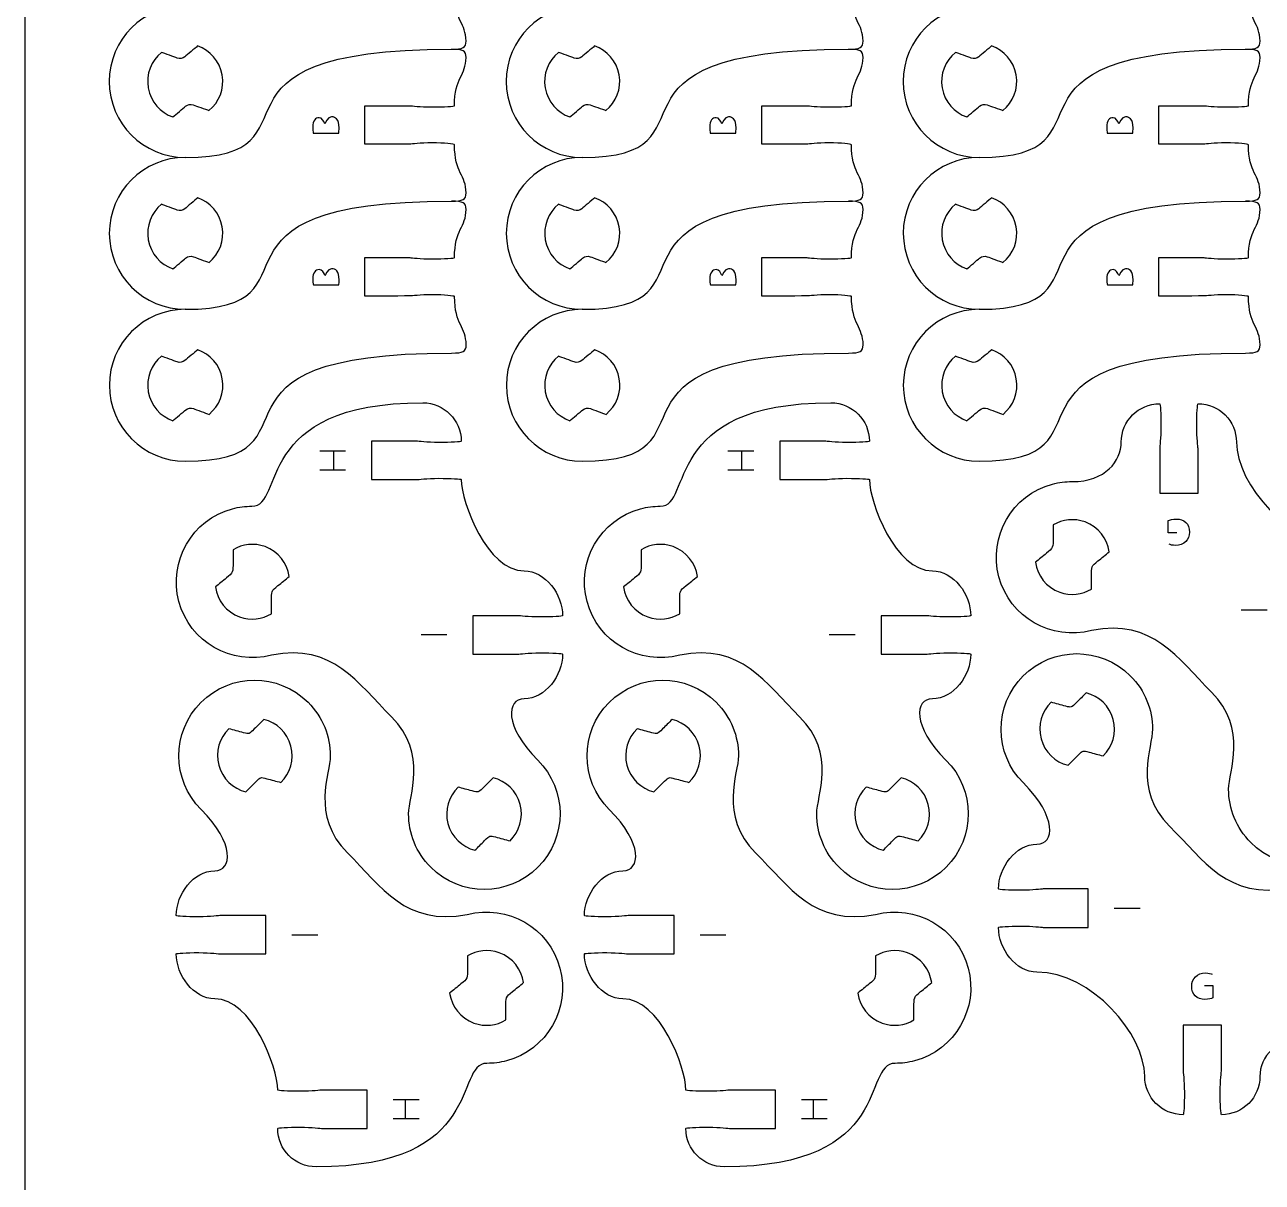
# Model space of a CAD drawing. Extents: x 0 to 300, y 0 to 300.
# Drawn here: x 0 to 96.7, y 131.7 to 222.2 of the extents above; entities that cross this region are included whole.
import ezdxf

# ---------------------------------------------------------------- set-up
doc = ezdxf.new("R2010")
doc.units = 0
doc.header["$MEASUREMENT"] = 0
doc.layers.add('DEFAULT', color=7, linetype='CONTINUOUS')

msp = doc.modelspace()

# ---------------------------------------------------------------- linework, layer by layer
at = {"layer": 'DEFAULT', "color": 250}
for points in [[(23.048, 188.893), (25.07, 188.893)], [(24.122, 188.893), (24.122, 187.391)], [(54.939, 188.893), (56.96, 188.893)], [(56.013, 188.893), (56.013, 187.391)], [(25.069, 187.391), (23.048, 187.391)], [(56.96, 187.391), (54.939, 187.391)], [(97.059, 176.434), (95.038, 176.434)], [(32.989, 174.506), (30.968, 174.506)], [(64.88, 174.506), (62.859, 174.506)], [(85.116, 153.157), (87.137, 153.157)], [(20.874, 151.085), (22.895, 151.085)], [(52.765, 151.085), (54.786, 151.085)], [(28.794, 138.2), (30.815, 138.2)], [(29.741, 136.698), (29.741, 138.2)], [(60.685, 138.2), (62.706, 138.2)], [(61.632, 136.698), (61.632, 138.2)], [(30.815, 136.698), (28.794, 136.698)], [(62.705, 136.698), (60.684, 136.698)]]:
    msp.add_lwpolyline(points, dxfattribs=at)
at = {"layer": 'DEFAULT', "color": 1}
for points, knots in [([(295, 0.1), (198.333, 0.1), (101.667, 0.1), (5, 0.1), (2.25, 0.1), (0, 2.35), (0, 5.1), (0, 101.767), (0, 198.433), (0, 295.1), (0, 297.85), (2.25, 300.1), (5, 300.1), (101.667, 300.1), (198.333, 300.1), (295, 300.1), (297.75, 300.1), (300, 297.85), (300, 295.1), (300, 198.433), (300, 101.767), (300, 5.1), (300, 2.35), (297.75, 0.1), (295, 0.1)], [0, 0, 0, 0, 822.047, 822.047, 822.047, 823.047, 823.047, 823.047, 1645.094, 1645.094, 1645.094, 1646.094, 1646.094, 1646.094, 2468.141, 2468.141, 2468.141, 2469.141, 2469.141, 2469.141, 3291.188, 3291.188, 3291.188, 3292.188, 3292.188, 3292.188, 3292.188]), ([(12.537, 223.681), (9.267, 223.681), (6.6, 221.017), (6.603, 217.747), (6.603, 214.473), (9.267, 211.81), (12.54, 211.813), (23.963, 211.817), (12.061, 220.262), (33.333, 220.262), (34.254, 220.262), (34.48, 220.386), (34.48, 220.908), (34.48, 222.302), (33.573, 222.464), (33.573, 224.672), (33.562, 224.732), (32.783, 224.82), (31.823, 224.824), (30.857, 224.82), (30.246, 224.722), (30.07, 224.722), (29.195, 224.722), (26.57, 224.718), (26.57, 224.718), (26.57, 225.719), (26.57, 226.719), (26.57, 227.72), (27.737, 227.72), (28.903, 227.72), (30.07, 227.72), (30.246, 227.72), (30.85, 227.621), (31.823, 227.621), (32.79, 227.621), (33.569, 227.667), (33.569, 227.72), (33.569, 229.932), (34.476, 230.094), (34.476, 231.488), (34.476, 232.006), (34.25, 232.13), (33.33, 232.13)], [0, 0, 0, 0, 1, 1, 1, 2, 2, 2, 3, 3, 3, 4, 4, 4, 5, 5, 5, 6, 6, 6, 7, 7, 7, 8, 8, 8, 16.51, 16.51, 16.51, 26.43, 26.43, 26.43, 27.43, 27.43, 27.43, 28.43, 28.43, 28.43, 29.43, 29.43, 29.43, 30.43, 30.43, 30.43, 30.43]), ([(43.554, 223.681), (40.283, 223.681), (37.616, 221.017), (37.62, 217.747), (37.62, 214.473), (40.283, 211.81), (43.557, 211.813), (54.98, 211.817), (43.077, 220.262), (64.35, 220.262), (65.271, 220.262), (65.497, 220.386), (65.497, 220.908), (65.497, 222.302), (64.59, 222.464), (64.59, 224.672), (64.579, 224.732), (63.8, 224.82), (62.84, 224.824), (61.873, 224.82), (61.263, 224.722), (61.087, 224.722), (60.212, 224.722), (57.587, 224.718), (57.587, 224.718), (57.587, 225.719), (57.587, 226.719), (57.587, 227.72), (58.754, 227.72), (59.92, 227.72), (61.087, 227.72), (61.263, 227.72), (61.866, 227.621), (62.84, 227.621), (63.807, 227.621), (64.586, 227.667), (64.586, 227.72), (64.586, 229.932), (65.493, 230.094), (65.493, 231.488), (65.493, 232.006), (65.267, 232.13), (64.346, 232.13)], [0, 0, 0, 0, 1, 1, 1, 2, 2, 2, 3, 3, 3, 4, 4, 4, 5, 5, 5, 6, 6, 6, 7, 7, 7, 8, 8, 8, 16.51, 16.51, 16.51, 26.431, 26.431, 26.431, 27.431, 27.431, 27.431, 28.431, 28.431, 28.431, 29.431, 29.431, 29.431, 30.431, 30.431, 30.431, 30.431]), ([(74.57, 223.681), (71.3, 223.681), (68.633, 221.017), (68.637, 217.747), (68.637, 214.473), (71.3, 211.81), (74.574, 211.813), (85.997, 211.817), (74.094, 220.262), (95.367, 220.262), (96.287, 220.262), (96.513, 220.386), (96.513, 220.908), (96.513, 222.302), (95.607, 222.464), (95.607, 224.672), (95.596, 224.732), (94.816, 224.82), (93.857, 224.824), (92.89, 224.82), (92.28, 224.722), (92.103, 224.722), (91.229, 224.722), (88.604, 224.718), (88.604, 224.718), (88.604, 225.719), (88.604, 226.719), (88.604, 227.72), (89.77, 227.72), (90.937, 227.72), (92.103, 227.72), (92.28, 227.72), (92.883, 227.621), (93.857, 227.621), (94.823, 227.621), (95.603, 227.667), (95.603, 227.72), (95.603, 229.932), (96.51, 230.094), (96.51, 231.488), (96.51, 232.006), (96.284, 232.13), (95.363, 232.13)], [0, 0, 0, 0, 1, 1, 1, 2, 2, 2, 3, 3, 3, 4, 4, 4, 5, 5, 5, 6, 6, 6, 7, 7, 7, 8, 8, 8, 16.51, 16.51, 16.51, 26.43, 26.43, 26.43, 27.43, 27.43, 27.43, 28.43, 28.43, 28.43, 29.43, 29.43, 29.43, 30.43, 30.43, 30.43, 30.43]), ([(14.392, 215.475), (14.114, 215.578), (13.408, 215.835), (13.168, 215.923), (12.964, 215.997), (12.734, 215.955), (12.569, 215.817), (12.375, 215.652), (11.792, 215.165), (11.57, 214.978), (10.6, 215.313), (9.838, 216.153), (9.648, 217.239), (9.457, 218.319), (9.884, 219.37), (10.674, 220.019), (10.946, 219.92), (11.665, 219.663), (11.905, 219.571), (12.11, 219.5), (12.339, 219.539), (12.505, 219.677), (12.699, 219.843), (13.281, 220.33), (13.507, 220.52), (14.477, 220.178), (15.236, 219.338), (15.426, 218.259), (15.62, 217.176), (15.19, 216.124), (14.392, 215.475)], [1, 1, 1, 1, 2, 2, 2, 3, 3, 3, 4, 4, 4, 5, 5, 5, 6, 6, 6, 7, 7, 7, 8, 8, 8, 9, 9, 9, 10, 10, 10, 11, 11, 11, 11]), ([(45.409, 215.475), (45.131, 215.578), (44.425, 215.835), (44.185, 215.923), (43.98, 215.997), (43.751, 215.955), (43.585, 215.817), (43.391, 215.652), (42.809, 215.165), (42.587, 214.978), (41.617, 215.313), (40.855, 216.153), (40.664, 217.239), (40.474, 218.319), (40.901, 219.37), (41.691, 220.019), (41.963, 219.92), (42.682, 219.663), (42.922, 219.571), (43.127, 219.5), (43.356, 219.539), (43.522, 219.677), (43.716, 219.843), (44.298, 220.33), (44.524, 220.52), (45.494, 220.178), (46.252, 219.338), (46.443, 218.259), (46.637, 217.176), (46.206, 216.124), (45.409, 215.475)], [1, 1, 1, 1, 2, 2, 2, 3, 3, 3, 4, 4, 4, 5, 5, 5, 6, 6, 6, 7, 7, 7, 8, 8, 8, 9, 9, 9, 10, 10, 10, 11, 11, 11, 11]), ([(76.426, 215.475), (76.147, 215.578), (75.442, 215.835), (75.202, 215.923), (74.997, 215.997), (74.768, 215.955), (74.602, 215.817), (74.408, 215.652), (73.826, 215.165), (73.604, 214.978), (72.634, 215.313), (71.872, 216.153), (71.681, 217.239), (71.491, 218.319), (71.917, 219.37), (72.708, 220.019), (72.979, 219.92), (73.699, 219.663), (73.939, 219.571), (74.144, 219.5), (74.373, 219.539), (74.539, 219.677), (74.733, 219.843), (75.315, 220.33), (75.541, 220.52), (76.511, 220.178), (77.269, 219.338), (77.46, 218.259), (77.654, 217.176), (77.223, 216.124), (76.426, 215.475)], [1, 1, 1, 1, 2, 2, 2, 3, 3, 3, 4, 4, 4, 5, 5, 5, 6, 6, 6, 7, 7, 7, 8, 8, 8, 9, 9, 9, 10, 10, 10, 11, 11, 11, 11]), ([(12.54, 211.813), (9.27, 211.813), (6.603, 209.15), (6.607, 205.88), (6.607, 202.606), (9.27, 199.942), (12.544, 199.946), (23.967, 199.95), (12.064, 208.395), (33.337, 208.395), (34.257, 208.395), (34.483, 208.519), (34.483, 209.041), (34.483, 210.434), (33.577, 210.596), (33.577, 212.805), (33.566, 212.865), (32.786, 212.953), (31.827, 212.956), (30.86, 212.953), (30.25, 212.854), (30.074, 212.854), (29.199, 212.854), (26.574, 212.851), (26.574, 212.851), (26.574, 213.851), (26.574, 214.852), (26.574, 215.853), (27.74, 215.853), (28.907, 215.853), (30.074, 215.853), (30.25, 215.853), (30.853, 215.754), (31.827, 215.754), (32.793, 215.754), (33.573, 215.8), (33.573, 215.853), (33.573, 218.065), (34.48, 218.227), (34.48, 219.62), (34.48, 220.139), (34.254, 220.262), (33.333, 220.262)], [0, 0, 0, 0, 1, 1, 1, 2, 2, 2, 3, 3, 3, 4, 4, 4, 5, 5, 5, 6, 6, 6, 7, 7, 7, 8, 8, 8, 16.51, 16.51, 16.51, 26.43, 26.43, 26.43, 27.43, 27.43, 27.43, 28.43, 28.43, 28.43, 29.43, 29.43, 29.43, 30.43, 30.43, 30.43, 30.43]), ([(43.557, 211.813), (40.287, 211.813), (37.62, 209.15), (37.624, 205.88), (37.624, 202.606), (40.287, 199.942), (43.561, 199.946), (54.984, 199.95), (43.081, 208.395), (64.354, 208.395), (65.274, 208.395), (65.5, 208.519), (65.5, 209.041), (65.5, 210.434), (64.593, 210.596), (64.593, 212.805), (64.583, 212.865), (63.803, 212.953), (62.844, 212.956), (61.877, 212.953), (61.267, 212.854), (61.09, 212.854), (60.215, 212.854), (57.591, 212.851), (57.591, 212.851), (57.591, 213.851), (57.591, 214.852), (57.591, 215.853), (58.757, 215.853), (59.924, 215.853), (61.09, 215.853), (61.267, 215.853), (61.87, 215.754), (62.844, 215.754), (63.81, 215.754), (64.59, 215.8), (64.59, 215.853), (64.59, 218.065), (65.497, 218.227), (65.497, 219.62), (65.497, 220.139), (65.271, 220.262), (64.35, 220.262)], [0, 0, 0, 0, 1, 1, 1, 2, 2, 2, 3, 3, 3, 4, 4, 4, 5, 5, 5, 6, 6, 6, 7, 7, 7, 8, 8, 8, 16.51, 16.51, 16.51, 26.43, 26.43, 26.43, 27.43, 27.43, 27.43, 28.43, 28.43, 28.43, 29.43, 29.43, 29.43, 30.43, 30.43, 30.43, 30.43]), ([(74.574, 211.813), (71.304, 211.813), (68.637, 209.15), (68.64, 205.88), (68.64, 202.606), (71.304, 199.942), (74.578, 199.946), (86, 199.95), (74.098, 208.395), (95.37, 208.395), (96.291, 208.395), (96.517, 208.519), (96.517, 209.041), (96.517, 210.434), (95.61, 210.596), (95.61, 212.805), (95.6, 212.865), (94.82, 212.953), (93.86, 212.956), (92.894, 212.953), (92.283, 212.854), (92.107, 212.854), (91.232, 212.854), (88.608, 212.851), (88.608, 212.851), (88.608, 213.851), (88.608, 214.852), (88.608, 215.853), (89.774, 215.853), (90.941, 215.853), (92.107, 215.853), (92.283, 215.853), (92.887, 215.754), (93.86, 215.754), (94.827, 215.754), (95.607, 215.8), (95.607, 215.853), (95.607, 218.065), (96.513, 218.227), (96.513, 219.62), (96.513, 220.139), (96.287, 220.262), (95.367, 220.262)], [0, 0, 0, 0, 1, 1, 1, 2, 2, 2, 3, 3, 3, 4, 4, 4, 5, 5, 5, 6, 6, 6, 7, 7, 7, 8, 8, 8, 16.51, 16.51, 16.51, 26.43, 26.43, 26.43, 27.43, 27.43, 27.43, 28.43, 28.43, 28.43, 29.43, 29.43, 29.43, 30.43, 30.43, 30.43, 30.43]), ([(12.544, 199.946), (9.274, 199.946), (6.607, 197.283), (6.61, 194.012), (6.61, 190.739), (9.274, 188.075), (12.548, 188.079), (23.971, 188.082), (12.068, 196.528), (33.34, 196.528), (34.261, 196.528), (34.487, 196.651), (34.487, 197.173), (34.487, 198.567), (33.58, 198.729), (33.58, 200.937), (33.57, 200.997), (32.79, 201.086), (31.83, 201.089), (30.864, 201.086), (30.254, 200.987), (30.077, 200.987), (29.202, 200.987), (26.578, 200.983), (26.578, 200.983), (26.578, 201.984), (26.578, 202.985), (26.578, 203.985), (27.744, 203.985), (28.911, 203.985), (30.077, 203.985), (30.254, 203.985), (30.857, 203.887), (31.83, 203.887), (32.797, 203.887), (33.577, 203.932), (33.577, 203.985), (33.577, 206.197), (34.483, 206.36), (34.483, 207.753), (34.483, 208.272), (34.258, 208.395), (33.337, 208.395)], [0, 0, 0, 0, 1, 1, 1, 2, 2, 2, 3, 3, 3, 4, 4, 4, 5, 5, 5, 6, 6, 6, 7, 7, 7, 8, 8, 8, 16.51, 16.51, 16.51, 26.43, 26.43, 26.43, 27.43, 27.43, 27.43, 28.43, 28.43, 28.43, 29.43, 29.43, 29.43, 30.43, 30.43, 30.43, 30.43]), ([(14.396, 203.608), (14.117, 203.71), (13.412, 203.968), (13.172, 204.056), (12.967, 204.13), (12.738, 204.088), (12.572, 203.95), (12.378, 203.784), (11.796, 203.297), (11.574, 203.11), (10.604, 203.446), (9.842, 204.285), (9.651, 205.372), (9.461, 206.451), (9.888, 207.503), (10.678, 208.152), (10.949, 208.053), (11.669, 207.795), (11.909, 207.704), (12.114, 207.633), (12.343, 207.672), (12.509, 207.809), (12.703, 207.975), (13.285, 208.462), (13.511, 208.653), (14.481, 208.31), (15.239, 207.471), (15.43, 206.391), (15.624, 205.308), (15.193, 204.257), (14.396, 203.608)], [1, 1, 1, 1, 2, 2, 2, 3, 3, 3, 4, 4, 4, 5, 5, 5, 6, 6, 6, 7, 7, 7, 8, 8, 8, 9, 9, 9, 10, 10, 10, 11, 11, 11, 11]), ([(43.561, 199.946), (40.291, 199.946), (37.624, 197.283), (37.627, 194.012), (37.627, 190.739), (40.291, 188.075), (43.564, 188.079), (54.987, 188.082), (43.085, 196.528), (64.357, 196.528), (65.278, 196.528), (65.504, 196.651), (65.504, 197.173), (65.504, 198.567), (64.597, 198.729), (64.597, 200.937), (64.586, 200.997), (63.807, 201.086), (62.847, 201.089), (61.881, 201.086), (61.27, 200.987), (61.094, 200.987), (60.219, 200.987), (57.594, 200.983), (57.594, 200.983), (57.594, 201.984), (57.594, 202.985), (57.594, 203.985), (58.761, 203.985), (59.927, 203.985), (61.094, 203.985), (61.27, 203.985), (61.874, 203.887), (62.847, 203.887), (63.814, 203.887), (64.594, 203.932), (64.594, 203.985), (64.594, 206.197), (65.5, 206.36), (65.5, 207.753), (65.5, 208.272), (65.274, 208.395), (64.354, 208.395)], [0, 0, 0, 0, 1, 1, 1, 2, 2, 2, 3, 3, 3, 4, 4, 4, 5, 5, 5, 6, 6, 6, 7, 7, 7, 8, 8, 8, 16.51, 16.51, 16.51, 26.43, 26.43, 26.43, 27.43, 27.43, 27.43, 28.43, 28.43, 28.43, 29.43, 29.43, 29.43, 30.43, 30.43, 30.43, 30.43]), ([(45.413, 203.608), (45.134, 203.71), (44.429, 203.968), (44.189, 204.056), (43.984, 204.13), (43.755, 204.088), (43.589, 203.95), (43.395, 203.784), (42.813, 203.297), (42.591, 203.11), (41.621, 203.446), (40.859, 204.285), (40.668, 205.372), (40.478, 206.451), (40.904, 207.503), (41.695, 208.152), (41.966, 208.053), (42.686, 207.795), (42.926, 207.704), (43.13, 207.633), (43.36, 207.672), (43.526, 207.809), (43.72, 207.975), (44.302, 208.462), (44.527, 208.653), (45.498, 208.31), (46.256, 207.471), (46.447, 206.391), (46.641, 205.308), (46.21, 204.257), (45.413, 203.608)], [1, 1, 1, 1, 2, 2, 2, 3, 3, 3, 4, 4, 4, 5, 5, 5, 6, 6, 6, 7, 7, 7, 8, 8, 8, 9, 9, 9, 10, 10, 10, 11, 11, 11, 11]), ([(74.578, 199.946), (71.307, 199.946), (68.64, 197.283), (68.644, 194.012), (68.644, 190.739), (71.307, 188.075), (74.581, 188.079), (86.004, 188.082), (74.101, 196.528), (95.374, 196.528), (96.295, 196.528), (96.52, 196.651), (96.52, 197.173), (96.52, 198.567), (95.614, 198.729), (95.614, 200.937), (95.603, 200.997), (94.824, 201.086), (93.864, 201.089), (92.897, 201.086), (92.287, 200.987), (92.111, 200.987), (91.236, 200.987), (88.611, 200.983), (88.611, 200.983), (88.611, 201.984), (88.611, 202.985), (88.611, 203.985), (89.778, 203.985), (90.944, 203.985), (92.111, 203.985), (92.287, 203.985), (92.89, 203.887), (93.864, 203.887), (94.831, 203.887), (95.61, 203.932), (95.61, 203.985), (95.61, 206.197), (96.517, 206.36), (96.517, 207.753), (96.517, 208.272), (96.291, 208.395), (95.37, 208.395)], [0, 0, 0, 0, 1, 1, 1, 2, 2, 2, 3, 3, 3, 4, 4, 4, 5, 5, 5, 6, 6, 6, 7, 7, 7, 8, 8, 8, 16.51, 16.51, 16.51, 26.43, 26.43, 26.43, 27.43, 27.43, 27.43, 28.43, 28.43, 28.43, 29.43, 29.43, 29.43, 30.43, 30.43, 30.43, 30.43]), ([(76.43, 203.608), (76.151, 203.71), (75.445, 203.968), (75.205, 204.056), (75.001, 204.13), (74.772, 204.088), (74.606, 203.95), (74.412, 203.784), (73.83, 203.297), (73.607, 203.11), (72.637, 203.446), (71.875, 204.285), (71.685, 205.372), (71.494, 206.451), (71.921, 207.503), (72.711, 208.152), (72.983, 208.053), (73.703, 207.795), (73.943, 207.704), (74.147, 207.633), (74.376, 207.672), (74.542, 207.809), (74.736, 207.975), (75.318, 208.462), (75.544, 208.653), (76.514, 208.31), (77.273, 207.471), (77.463, 206.391), (77.657, 205.308), (77.227, 204.257), (76.43, 203.608)], [1, 1, 1, 1, 2, 2, 2, 3, 3, 3, 4, 4, 4, 5, 5, 5, 6, 6, 6, 7, 7, 7, 8, 8, 8, 9, 9, 9, 10, 10, 10, 11, 11, 11, 11]), ([(14.4, 191.74), (14.121, 191.843), (13.415, 192.1), (13.176, 192.188), (12.971, 192.263), (12.742, 192.22), (12.576, 192.083), (12.382, 191.917), (11.8, 191.43), (11.577, 191.243), (10.607, 191.578), (9.845, 192.418), (9.655, 193.504), (9.464, 194.584), (9.891, 195.635), (10.681, 196.284), (10.953, 196.185), (11.673, 195.928), (11.913, 195.836), (12.117, 195.766), (12.347, 195.804), (12.512, 195.942), (12.706, 196.108), (13.288, 196.595), (13.514, 196.785), (14.484, 196.443), (15.243, 195.603), (15.433, 194.524), (15.627, 193.441), (15.197, 192.39), (14.4, 191.74)], [1, 1, 1, 1, 2, 2, 2, 3, 3, 3, 4, 4, 4, 5, 5, 5, 6, 6, 6, 7, 7, 7, 8, 8, 8, 9, 9, 9, 10, 10, 10, 11, 11, 11, 11]), ([(45.417, 191.74), (45.138, 191.843), (44.432, 192.1), (44.192, 192.188), (43.988, 192.263), (43.758, 192.22), (43.593, 192.083), (43.399, 191.917), (42.817, 191.43), (42.594, 191.243), (41.624, 191.578), (40.862, 192.418), (40.672, 193.504), (40.481, 194.584), (40.908, 195.635), (41.698, 196.284), (41.97, 196.185), (42.69, 195.928), (42.929, 195.836), (43.134, 195.766), (43.363, 195.804), (43.529, 195.942), (43.723, 196.108), (44.305, 196.595), (44.531, 196.785), (45.501, 196.443), (46.26, 195.603), (46.45, 194.524), (46.644, 193.441), (46.214, 192.39), (45.417, 191.74)], [1, 1, 1, 1, 2, 2, 2, 3, 3, 3, 4, 4, 4, 5, 5, 5, 6, 6, 6, 7, 7, 7, 8, 8, 8, 9, 9, 9, 10, 10, 10, 11, 11, 11, 11]), ([(76.433, 191.74), (76.155, 191.843), (75.449, 192.1), (75.209, 192.188), (75.005, 192.263), (74.775, 192.22), (74.609, 192.083), (74.415, 191.917), (73.833, 191.43), (73.611, 191.243), (72.641, 191.578), (71.879, 192.418), (71.688, 193.504), (71.498, 194.584), (71.925, 195.635), (72.715, 196.284), (72.987, 196.185), (73.706, 195.928), (73.946, 195.836), (74.151, 195.766), (74.38, 195.804), (74.546, 195.942), (74.74, 196.108), (75.322, 196.595), (75.548, 196.785), (76.518, 196.443), (77.276, 195.603), (77.467, 194.524), (77.661, 193.441), (77.231, 192.39), (76.433, 191.74)], [1, 1, 1, 1, 2, 2, 2, 3, 3, 3, 4, 4, 4, 5, 5, 5, 6, 6, 6, 7, 7, 7, 8, 8, 8, 9, 9, 9, 10, 10, 10, 11, 11, 11, 11]), ([(39.021, 169.508), (40.679, 169.508), (42.023, 171.349), (42.023, 173.007), (42.023, 173.064), (41.24, 173.106), (40.273, 173.106), (39.303, 173.106), (38.697, 173.007), (38.524, 173.007), (37.356, 173.007), (36.188, 173.007), (35.021, 173.007), (35.021, 174.007), (35.021, 175.007), (35.021, 176.006), (36.188, 176.006), (37.356, 176.006), (38.524, 176.006), (38.697, 176.006), (39.303, 175.907), (40.273, 175.907), (41.24, 175.907), (42.023, 175.953), (42.023, 176.006), (42.023, 177.668), (40.679, 179.509), (39.021, 179.509), (36.132, 179.509), (34.1, 184.845), (34.1, 186.644), (34.1, 186.7), (33.317, 186.742), (32.35, 186.742), (31.383, 186.742), (30.777, 186.644), (30.6, 186.644), (29.434, 186.644), (28.267, 186.644), (27.101, 186.644), (27.101, 187.643), (27.101, 188.643), (27.101, 189.642), (28.267, 189.642), (29.434, 189.642), (30.6, 189.642), (30.777, 189.642), (31.383, 189.543), (32.35, 189.543), (33.317, 189.543), (34.1, 189.589), (34.1, 189.642), (34.1, 191.3), (32.759, 192.644), (31.101, 192.644), (17.752, 192.644), (20.38, 184.557), (17.752, 184.557), (17.244, 184.561), (16.736, 184.497), (16.225, 184.36), (13.074, 183.513), (11.194, 180.264), (12.044, 177.114), (12.891, 173.963), (16.14, 172.087), (19.287, 172.93), (24.099, 173.851), (25.99, 170.771), (28.653, 168.111), (31.56, 165.2), (29.986, 161.874), (29.99, 160.53), (29.99, 159.013), (30.572, 157.503), (31.729, 156.349), (34.043, 154.042), (37.786, 154.046), (40.094, 156.356), (42.401, 158.671), (42.397, 162.417), (40.083, 164.724), (37.416, 167.395), (37.649, 169.508), (39.021, 169.508)], [1, 1, 1, 1, 2, 2, 2, 3, 3, 3, 4, 4, 4, 13.93, 13.93, 13.93, 22.43, 22.43, 22.43, 32.36, 32.36, 32.36, 33.36, 33.36, 33.36, 34.36, 34.36, 34.36, 35.36, 35.36, 35.36, 36.36, 36.36, 36.36, 37.36, 37.36, 37.36, 38.36, 38.36, 38.36, 48.28, 48.28, 48.28, 56.78, 56.78, 56.78, 66.7, 66.7, 66.7, 67.7, 67.7, 67.7, 68.7, 68.7, 68.7, 69.7, 69.7, 69.7, 70.7, 70.7, 70.7, 71.7, 71.7, 71.7, 72.7, 72.7, 72.7, 73.7, 73.7, 73.7, 74.7, 74.7, 74.7, 75.7, 75.7, 75.7, 76.7, 76.7, 76.7, 77.7, 77.7, 77.7, 78.7, 78.7, 78.7, 79.7, 79.7, 79.7, 79.7]), ([(70.912, 169.508), (72.57, 169.508), (73.914, 171.349), (73.914, 173.007), (73.914, 173.064), (73.131, 173.106), (72.164, 173.106), (71.194, 173.106), (70.587, 173.007), (70.415, 173.007), (69.247, 173.007), (68.079, 173.007), (66.912, 173.007), (66.912, 174.007), (66.912, 175.007), (66.912, 176.006), (68.079, 176.006), (69.247, 176.006), (70.415, 176.006), (70.587, 176.006), (71.194, 175.907), (72.164, 175.907), (73.131, 175.907), (73.914, 175.953), (73.914, 176.006), (73.914, 177.668), (72.57, 179.509), (70.912, 179.509), (68.023, 179.509), (65.991, 184.845), (65.991, 186.644), (65.991, 186.7), (65.208, 186.742), (64.241, 186.742), (63.274, 186.742), (62.668, 186.644), (62.491, 186.644), (61.325, 186.644), (60.158, 186.644), (58.992, 186.644), (58.992, 187.643), (58.992, 188.643), (58.992, 189.642), (60.158, 189.642), (61.325, 189.642), (62.491, 189.642), (62.668, 189.642), (63.274, 189.543), (64.241, 189.543), (65.208, 189.543), (65.991, 189.589), (65.991, 189.642), (65.991, 191.3), (64.65, 192.644), (62.992, 192.644), (49.643, 192.644), (52.271, 184.557), (49.643, 184.557), (49.135, 184.561), (48.627, 184.497), (48.116, 184.36), (44.965, 183.513), (43.085, 180.264), (43.935, 177.114), (44.782, 173.963), (48.031, 172.087), (51.178, 172.93), (55.99, 173.851), (57.88, 170.771), (60.544, 168.111), (63.451, 165.2), (61.877, 161.874), (61.881, 160.53), (61.881, 159.013), (62.463, 157.503), (63.62, 156.349), (65.934, 154.042), (69.677, 154.046), (71.984, 156.356), (74.292, 158.671), (74.288, 162.417), (71.974, 164.724), (69.307, 167.395), (69.54, 169.508), (70.912, 169.508)], [1, 1, 1, 1, 2, 2, 2, 3, 3, 3, 4, 4, 4, 13.93, 13.93, 13.93, 22.43, 22.43, 22.43, 32.36, 32.36, 32.36, 33.36, 33.36, 33.36, 34.36, 34.36, 34.36, 35.36, 35.36, 35.36, 36.36, 36.36, 36.36, 37.36, 37.36, 37.36, 38.36, 38.36, 38.36, 48.28, 48.28, 48.28, 56.78, 56.78, 56.78, 66.7, 66.7, 66.7, 67.7, 67.7, 67.7, 68.7, 68.7, 68.7, 69.7, 69.7, 69.7, 70.7, 70.7, 70.7, 71.7, 71.7, 71.7, 72.7, 72.7, 72.7, 73.7, 73.7, 73.7, 74.7, 74.7, 74.7, 75.7, 75.7, 75.7, 76.7, 76.7, 76.7, 77.7, 77.7, 77.7, 78.7, 78.7, 78.7, 79.7, 79.7, 79.7, 79.7]), ([(103.091, 171.436), (104.749, 171.436), (106.093, 173.277), (106.093, 174.935), (106.093, 174.992), (105.31, 175.034), (104.343, 175.034), (103.373, 175.034), (102.766, 174.935), (102.593, 174.935), (101.426, 174.935), (100.258, 174.935), (99.09, 174.935), (99.09, 175.935), (99.09, 176.934), (99.09, 177.934), (100.258, 177.934), (101.426, 177.934), (102.593, 177.934), (102.766, 177.934), (103.373, 177.835), (104.343, 177.835), (105.31, 177.835), (106.093, 177.881), (106.093, 177.934), (106.093, 179.595), (104.749, 181.437), (103.091, 181.437), (98.836, 181.437), (94.67, 186.291), (94.67, 189.568), (94.67, 191.226), (93.329, 192.57), (91.671, 192.57), (91.615, 192.57), (91.572, 191.787), (91.572, 190.821), (91.572, 189.854), (91.671, 189.244), (91.671, 189.071), (91.671, 187.904), (91.671, 186.738), (91.671, 185.571), (90.672, 185.571), (89.672, 185.571), (88.673, 185.571), (88.673, 186.738), (88.673, 187.904), (88.673, 189.071), (88.673, 189.244), (88.771, 189.854), (88.771, 190.821), (88.771, 191.787), (88.726, 192.57), (88.673, 192.57), (87.011, 192.57), (85.67, 191.23), (85.67, 189.572), (85.67, 188.104), (84.45, 186.476), (81.822, 186.485), (81.314, 186.487), (80.806, 186.425), (80.294, 186.288), (77.144, 185.441), (75.264, 182.192), (76.114, 179.041), (76.96, 175.891), (80.209, 174.014), (83.356, 174.858), (88.168, 175.778), (90.059, 172.699), (92.722, 170.039), (95.629, 167.128), (94.056, 163.801), (94.06, 162.457), (94.06, 160.94), (94.642, 159.431), (95.799, 158.277), (98.113, 155.97), (101.856, 155.973), (104.163, 158.284), (106.47, 160.598), (106.467, 164.345), (104.152, 166.652), (101.485, 169.322), (101.718, 171.436), (103.091, 171.436)], [1, 1, 1, 1, 2, 2, 2, 3, 3, 3, 4, 4, 4, 13.93, 13.93, 13.93, 22.43, 22.43, 22.43, 32.36, 32.36, 32.36, 33.36, 33.36, 33.36, 34.36, 34.36, 34.36, 35.36, 35.36, 35.36, 36.36, 36.36, 36.36, 37.36, 37.36, 37.36, 38.36, 38.36, 38.36, 39.36, 39.36, 39.36, 49.28, 49.28, 49.28, 57.78, 57.78, 57.78, 67.7, 67.7, 67.7, 68.7, 68.7, 68.7, 69.7, 69.7, 69.7, 70.7, 70.7, 70.7, 71.7, 71.7, 71.7, 72.7, 72.7, 72.7, 73.7, 73.7, 73.7, 74.7, 74.7, 74.7, 75.7, 75.7, 75.7, 76.7, 76.7, 76.7, 77.7, 77.7, 77.7, 78.7, 78.7, 78.7, 79.7, 79.7, 79.7, 80.7, 80.7, 80.7, 80.7]), ([(83.85, 180.283), (83.328, 179.86), (83.346, 179.874), (83.349, 179.024), (83.349, 178.713), (83.349, 178.403), (83.349, 178.092), (82.622, 177.655), (81.712, 177.539), (80.859, 177.849), (79.804, 178.23), (79.109, 179.151), (78.964, 180.181), (79.252, 180.415), (79.54, 180.649), (79.828, 180.883), (80.347, 181.306), (80.347, 181.306), (80.347, 182.156), (80.347, 182.469), (80.347, 182.782), (80.347, 183.095), (81.074, 183.529), (81.984, 183.645), (82.841, 183.335), (83.889, 182.957), (84.587, 182.033), (84.736, 180.999), (84.44, 180.761), (84.145, 180.522), (83.85, 180.283)], [3.228157, 3.228157, 3.228157, 3.228157, 4.228157, 4.228157, 4.228157, 6.868157, 6.868157, 6.868157, 7.868157, 7.868157, 7.868157, 8.868157, 8.868157, 8.868157, 12.024516, 12.024516, 12.024516, 13.024516, 13.024516, 13.024516, 15.684516, 15.684516, 15.684516, 16.684516, 16.684516, 16.684516, 17.684516, 17.684516, 17.684516, 20.912673, 20.912673, 20.912673, 20.912673]), ([(19.781, 178.356), (19.259, 177.932), (19.276, 177.946), (19.28, 177.096), (19.28, 176.786), (19.28, 176.475), (19.28, 176.165), (18.553, 175.727), (17.643, 175.611), (16.789, 175.921), (15.734, 176.302), (15.039, 177.223), (14.895, 178.253), (15.183, 178.487), (15.471, 178.721), (15.759, 178.955), (16.278, 179.379), (16.278, 179.379), (16.278, 180.229), (16.278, 180.542), (16.278, 180.854), (16.278, 181.167), (17.004, 181.601), (17.914, 181.718), (18.772, 181.407), (19.819, 181.03), (20.518, 180.105), (20.666, 179.072), (20.371, 178.833), (20.076, 178.594), (19.781, 178.356)], [3.228157, 3.228157, 3.228157, 3.228157, 4.228157, 4.228157, 4.228157, 6.868157, 6.868157, 6.868157, 7.868157, 7.868157, 7.868157, 8.868157, 8.868157, 8.868157, 12.024516, 12.024516, 12.024516, 13.024516, 13.024516, 13.024516, 15.684516, 15.684516, 15.684516, 16.684516, 16.684516, 16.684516, 17.684516, 17.684516, 17.684516, 20.912673, 20.912673, 20.912673, 20.912673]), ([(51.672, 178.356), (51.149, 177.932), (51.167, 177.946), (51.171, 177.096), (51.171, 176.786), (51.171, 176.475), (51.171, 176.165), (50.444, 175.727), (49.534, 175.611), (48.68, 175.921), (47.625, 176.302), (46.93, 177.223), (46.786, 178.253), (47.074, 178.487), (47.362, 178.721), (47.65, 178.955), (48.168, 179.379), (48.168, 179.379), (48.168, 180.229), (48.168, 180.542), (48.168, 180.854), (48.168, 181.167), (48.895, 181.601), (49.805, 181.718), (50.663, 181.407), (51.71, 181.03), (52.409, 180.105), (52.557, 179.072), (52.262, 178.833), (51.967, 178.594), (51.672, 178.356)], [3.228157, 3.228157, 3.228157, 3.228157, 4.228157, 4.228157, 4.228157, 6.868157, 6.868157, 6.868157, 7.868157, 7.868157, 7.868157, 8.868157, 8.868157, 8.868157, 12.024516, 12.024516, 12.024516, 13.024516, 13.024516, 13.024516, 15.684516, 15.684516, 15.684516, 16.684516, 16.684516, 16.684516, 17.684516, 17.684516, 17.684516, 20.912673, 20.912673, 20.912673, 20.912673]), ([(79.084, 158.156), (77.426, 158.156), (76.082, 156.314), (76.082, 154.656), (76.082, 154.6), (76.865, 154.557), (77.832, 154.557), (78.802, 154.557), (79.409, 154.656), (79.582, 154.656), (80.749, 154.656), (81.917, 154.656), (83.085, 154.656), (83.085, 153.656), (83.085, 152.657), (83.085, 151.657), (81.917, 151.657), (80.749, 151.657), (79.582, 151.657), (79.409, 151.657), (78.802, 151.756), (77.832, 151.756), (76.865, 151.756), (76.082, 151.71), (76.082, 151.657), (76.082, 149.996), (77.426, 148.154), (79.084, 148.154), (83.339, 148.154), (87.505, 143.3), (87.505, 140.023), (87.505, 138.365), (88.846, 137.021), (90.504, 137.021), (90.56, 137.021), (90.602, 137.804), (90.602, 138.77), (90.602, 139.737), (90.504, 140.347), (90.504, 140.52), (90.504, 141.687), (90.504, 142.853), (90.504, 144.02), (91.503, 144.02), (92.503, 144.02), (93.502, 144.02), (93.502, 142.853), (93.502, 141.687), (93.502, 140.52), (93.502, 140.347), (93.403, 139.737), (93.403, 138.77), (93.403, 137.804), (93.449, 137.021), (93.502, 137.021), (95.164, 137.021), (96.504, 138.361), (96.504, 140.019), (96.504, 141.487), (97.725, 143.116), (100.353, 143.106), (100.861, 143.104), (101.369, 143.166), (101.881, 143.304), (105.031, 144.15), (106.911, 147.399), (106.061, 150.55), (105.214, 153.7), (101.965, 155.577), (98.819, 154.734), (94.007, 153.813), (92.116, 156.893), (89.452, 159.553), (86.545, 162.463), (88.119, 165.79), (88.115, 167.134), (88.115, 168.651), (87.533, 170.161), (86.376, 171.314), (84.062, 173.621), (80.319, 173.618), (78.012, 171.307), (75.705, 168.993), (75.708, 165.246), (78.022, 162.939), (80.689, 160.269), (80.456, 158.156), (79.084, 158.156)], [1, 1, 1, 1, 2, 2, 2, 3, 3, 3, 4, 4, 4, 13.93, 13.93, 13.93, 22.43, 22.43, 22.43, 32.36, 32.36, 32.36, 33.36, 33.36, 33.36, 34.36, 34.36, 34.36, 35.36, 35.36, 35.36, 36.36, 36.36, 36.36, 37.36, 37.36, 37.36, 38.36, 38.36, 38.36, 39.36, 39.36, 39.36, 49.28, 49.28, 49.28, 57.78, 57.78, 57.78, 67.7, 67.7, 67.7, 68.7, 68.7, 68.7, 69.7, 69.7, 69.7, 70.7, 70.7, 70.7, 71.7, 71.7, 71.7, 72.7, 72.7, 72.7, 73.7, 73.7, 73.7, 74.7, 74.7, 74.7, 75.7, 75.7, 75.7, 76.7, 76.7, 76.7, 77.7, 77.7, 77.7, 78.7, 78.7, 78.7, 79.7, 79.7, 79.7, 80.7, 80.7, 80.7, 80.7]), ([(14.842, 156.083), (13.184, 156.083), (11.84, 154.242), (11.84, 152.584), (11.84, 152.527), (12.623, 152.485), (13.59, 152.485), (14.56, 152.485), (15.166, 152.584), (15.339, 152.584), (16.507, 152.584), (17.675, 152.584), (18.842, 152.584), (18.842, 151.584), (18.842, 150.585), (18.842, 149.585), (17.675, 149.585), (16.507, 149.585), (15.339, 149.585), (15.166, 149.585), (14.56, 149.684), (13.59, 149.684), (12.623, 149.684), (11.84, 149.638), (11.84, 149.585), (11.84, 147.923), (13.184, 146.082), (14.842, 146.082), (17.731, 146.082), (19.763, 140.746), (19.763, 138.947), (19.763, 138.891), (20.546, 138.849), (21.513, 138.849), (22.48, 138.849), (23.086, 138.947), (23.263, 138.947), (24.429, 138.947), (25.596, 138.947), (26.762, 138.947), (26.762, 137.948), (26.762, 136.948), (26.762, 135.949), (25.596, 135.949), (24.429, 135.949), (23.263, 135.949), (23.086, 135.949), (22.48, 136.047), (21.513, 136.047), (20.546, 136.047), (19.763, 136.002), (19.763, 135.949), (19.763, 134.291), (21.104, 132.947), (22.762, 132.947), (36.111, 132.947), (33.483, 141.034), (36.111, 141.034), (36.619, 141.03), (37.127, 141.094), (37.638, 141.231), (40.789, 142.078), (42.669, 145.327), (41.819, 148.477), (40.972, 151.628), (37.723, 153.504), (34.576, 152.661), (29.764, 151.74), (27.874, 154.82), (25.21, 157.48), (22.303, 160.391), (23.877, 163.717), (23.873, 165.061), (23.873, 166.578), (23.291, 168.088), (22.134, 169.242), (19.82, 171.549), (16.077, 171.545), (13.769, 169.235), (11.462, 166.92), (11.466, 163.174), (13.78, 160.867), (16.447, 158.196), (16.214, 156.083), (14.842, 156.083)], [1, 1, 1, 1, 2, 2, 2, 3, 3, 3, 4, 4, 4, 13.93, 13.93, 13.93, 22.43, 22.43, 22.43, 32.36, 32.36, 32.36, 33.36, 33.36, 33.36, 34.36, 34.36, 34.36, 35.36, 35.36, 35.36, 36.36, 36.36, 36.36, 37.36, 37.36, 37.36, 38.36, 38.36, 38.36, 48.28, 48.28, 48.28, 56.78, 56.78, 56.78, 66.7, 66.7, 66.7, 67.7, 67.7, 67.7, 68.7, 68.7, 68.7, 69.7, 69.7, 69.7, 70.7, 70.7, 70.7, 71.7, 71.7, 71.7, 72.7, 72.7, 72.7, 73.7, 73.7, 73.7, 74.7, 74.7, 74.7, 75.7, 75.7, 75.7, 76.7, 76.7, 76.7, 77.7, 77.7, 77.7, 78.7, 78.7, 78.7, 79.7, 79.7, 79.7, 79.7]), ([(46.733, 156.083), (45.075, 156.083), (43.731, 154.242), (43.731, 152.584), (43.731, 152.527), (44.514, 152.485), (45.48, 152.485), (46.451, 152.485), (47.057, 152.584), (47.23, 152.584), (48.398, 152.584), (49.566, 152.584), (50.733, 152.584), (50.733, 151.584), (50.733, 150.585), (50.733, 149.585), (49.566, 149.585), (48.398, 149.585), (47.23, 149.585), (47.057, 149.585), (46.451, 149.684), (45.48, 149.684), (44.514, 149.684), (43.731, 149.638), (43.731, 149.585), (43.731, 147.923), (45.075, 146.082), (46.733, 146.082), (49.622, 146.082), (51.654, 140.746), (51.654, 138.947), (51.654, 138.891), (52.437, 138.849), (53.404, 138.849), (54.37, 138.849), (54.977, 138.947), (55.154, 138.947), (56.32, 138.947), (57.487, 138.947), (58.653, 138.947), (58.653, 137.948), (58.653, 136.948), (58.653, 135.949), (57.487, 135.949), (56.32, 135.949), (55.154, 135.949), (54.977, 135.949), (54.37, 136.047), (53.404, 136.047), (52.437, 136.047), (51.654, 136.002), (51.654, 135.949), (51.654, 134.291), (52.995, 132.947), (54.653, 132.947), (68.002, 132.947), (65.374, 141.034), (68.002, 141.034), (68.51, 141.03), (69.018, 141.094), (69.529, 141.231), (72.68, 142.078), (74.56, 145.327), (73.71, 148.477), (72.863, 151.628), (69.614, 153.504), (66.467, 152.661), (61.655, 151.74), (59.764, 154.82), (57.101, 157.48), (54.194, 160.391), (55.767, 163.717), (55.764, 165.061), (55.764, 166.578), (55.182, 168.088), (54.025, 169.242), (51.71, 171.549), (47.968, 171.545), (45.66, 169.235), (43.353, 166.92), (43.357, 163.174), (45.671, 160.867), (48.338, 158.196), (48.105, 156.083), (46.733, 156.083)], [1, 1, 1, 1, 2, 2, 2, 3, 3, 3, 4, 4, 4, 13.93, 13.93, 13.93, 22.43, 22.43, 22.43, 32.36, 32.36, 32.36, 33.36, 33.36, 33.36, 34.36, 34.36, 34.36, 35.36, 35.36, 35.36, 36.36, 36.36, 36.36, 37.36, 37.36, 37.36, 38.36, 38.36, 38.36, 48.28, 48.28, 48.28, 56.78, 56.78, 56.78, 66.7, 66.7, 66.7, 67.7, 67.7, 67.7, 68.7, 68.7, 68.7, 69.7, 69.7, 69.7, 70.7, 70.7, 70.7, 71.7, 71.7, 71.7, 72.7, 72.7, 72.7, 73.7, 73.7, 73.7, 74.7, 74.7, 74.7, 75.7, 75.7, 75.7, 76.7, 76.7, 76.7, 77.7, 77.7, 77.7, 78.7, 78.7, 78.7, 79.7, 79.7, 79.7, 79.7]), ([(79.402, 166.4), (79.119, 167.458), (79.458, 168.538), (80.188, 169.247), (80.571, 169.145), (80.953, 169.042), (81.335, 168.94), (81.772, 168.82), (81.772, 168.82), (82.178, 169.229), (82.429, 169.479), (82.679, 169.728), (82.929, 169.977), (83.924, 169.73), (84.753, 168.958), (85.039, 167.899), (85.321, 166.841), (84.986, 165.768), (84.249, 165.052), (83.884, 165.15), (83.52, 165.248), (83.155, 165.345), (82.668, 165.476), (82.668, 165.476), (82.347, 165.155), (82.069, 164.876), (81.79, 164.597), (81.511, 164.319), (80.513, 164.569), (79.68, 165.338), (79.402, 166.4)], [1, 1, 1, 1, 2, 2, 2, 5.364432, 5.364432, 5.364432, 6.364432, 6.364432, 6.364432, 9.369644, 9.369644, 9.369644, 10.369644, 10.369644, 10.369644, 11.383786, 11.383786, 11.383786, 14.592976, 14.592976, 14.592976, 15.592976, 15.592976, 15.592976, 18.944662, 18.944662, 18.944662, 19.944662, 19.944662, 19.944662, 19.944662]), ([(15.159, 164.328), (14.877, 165.386), (15.216, 166.465), (15.946, 167.174), (16.328, 167.072), (16.71, 166.97), (17.093, 166.868), (17.53, 166.748), (17.53, 166.748), (17.936, 167.157), (18.186, 167.406), (18.437, 167.655), (18.687, 167.905), (19.682, 167.658), (20.511, 166.885), (20.797, 165.827), (21.079, 164.769), (20.744, 163.696), (20.007, 162.98), (19.642, 163.078), (19.278, 163.175), (18.913, 163.273), (18.426, 163.403), (18.426, 163.403), (18.105, 163.082), (17.826, 162.804), (17.548, 162.525), (17.269, 162.246), (16.271, 162.497), (15.438, 163.266), (15.159, 164.328)], [1, 1, 1, 1, 2, 2, 2, 5.364432, 5.364432, 5.364432, 6.364432, 6.364432, 6.364432, 9.369644, 9.369644, 9.369644, 10.369644, 10.369644, 10.369644, 11.383786, 11.383786, 11.383786, 14.592976, 14.592976, 14.592976, 15.592976, 15.592976, 15.592976, 18.944662, 18.944662, 18.944662, 19.944662, 19.944662, 19.944662, 19.944662]), ([(47.05, 164.328), (46.768, 165.386), (47.107, 166.465), (47.837, 167.174), (48.219, 167.072), (48.601, 166.97), (48.984, 166.868), (49.421, 166.748), (49.421, 166.748), (49.827, 167.157), (50.077, 167.406), (50.328, 167.655), (50.578, 167.905), (51.573, 167.658), (52.402, 166.885), (52.688, 165.827), (52.97, 164.769), (52.635, 163.696), (51.897, 162.98), (51.533, 163.078), (51.168, 163.175), (50.804, 163.273), (50.317, 163.403), (50.317, 163.403), (49.996, 163.082), (49.717, 162.804), (49.439, 162.525), (49.16, 162.246), (48.162, 162.497), (47.329, 163.266), (47.05, 164.328)], [1, 1, 1, 1, 2, 2, 2, 5.364432, 5.364432, 5.364432, 6.364432, 6.364432, 6.364432, 9.369644, 9.369644, 9.369644, 10.369644, 10.369644, 10.369644, 11.383786, 11.383786, 11.383786, 14.592976, 14.592976, 14.592976, 15.592976, 15.592976, 15.592976, 18.944662, 18.944662, 18.944662, 19.944662, 19.944662, 19.944662, 19.944662]), ([(38.704, 161.263), (38.986, 160.205), (38.647, 159.126), (37.917, 158.417), (37.535, 158.519), (37.153, 158.621), (36.77, 158.723), (36.333, 158.843), (36.333, 158.843), (35.927, 158.434), (35.677, 158.185), (35.426, 157.936), (35.176, 157.686), (34.181, 157.933), (33.352, 158.706), (33.066, 159.764), (32.784, 160.822), (33.119, 161.895), (33.856, 162.611), (34.221, 162.513), (34.586, 162.416), (34.95, 162.318), (35.437, 162.188), (35.437, 162.188), (35.758, 162.509), (36.037, 162.787), (36.315, 163.066), (36.594, 163.345), (37.592, 163.094), (38.425, 162.325), (38.704, 161.263)], [1, 1, 1, 1, 2, 2, 2, 5.364432, 5.364432, 5.364432, 6.364432, 6.364432, 6.364432, 9.369644, 9.369644, 9.369644, 10.369644, 10.369644, 10.369644, 11.383786, 11.383786, 11.383786, 14.592976, 14.592976, 14.592976, 15.592976, 15.592976, 15.592976, 18.944662, 18.944662, 18.944662, 19.944662, 19.944662, 19.944662, 19.944662]), ([(70.595, 161.263), (70.877, 160.205), (70.538, 159.126), (69.808, 158.417), (69.426, 158.519), (69.043, 158.621), (68.661, 158.723), (68.224, 158.843), (68.224, 158.843), (67.818, 158.434), (67.568, 158.185), (67.317, 157.936), (67.067, 157.686), (66.072, 157.933), (65.243, 158.706), (64.957, 159.764), (64.675, 160.822), (65.01, 161.895), (65.747, 162.611), (66.112, 162.513), (66.476, 162.416), (66.841, 162.318), (67.328, 162.188), (67.328, 162.188), (67.649, 162.509), (67.928, 162.787), (68.206, 163.066), (68.485, 163.345), (69.483, 163.094), (70.316, 162.325), (70.595, 161.263)], [1, 1, 1, 1, 2, 2, 2, 5.364432, 5.364432, 5.364432, 6.364432, 6.364432, 6.364432, 9.369644, 9.369644, 9.369644, 10.369644, 10.369644, 10.369644, 11.383786, 11.383786, 11.383786, 14.592976, 14.592976, 14.592976, 15.592976, 15.592976, 15.592976, 18.944662, 18.944662, 18.944662, 19.944662, 19.944662, 19.944662, 19.944662]), ([(34.082, 147.235), (34.605, 147.659), (34.587, 147.645), (34.583, 148.495), (34.583, 148.805), (34.583, 149.116), (34.583, 149.426), (35.31, 149.864), (36.22, 149.98), (37.074, 149.67), (38.129, 149.289), (38.824, 148.368), (38.968, 147.338), (38.68, 147.104), (38.392, 146.87), (38.104, 146.636), (37.586, 146.212), (37.586, 146.212), (37.586, 145.362), (37.586, 145.049), (37.586, 144.737), (37.586, 144.424), (36.859, 143.99), (35.949, 143.874), (35.091, 144.184), (34.044, 144.561), (33.345, 145.486), (33.197, 146.519), (33.492, 146.758), (33.787, 146.997), (34.082, 147.235)], [3.228157, 3.228157, 3.228157, 3.228157, 4.228157, 4.228157, 4.228157, 6.868157, 6.868157, 6.868157, 7.868157, 7.868157, 7.868157, 8.868157, 8.868157, 8.868157, 12.024516, 12.024516, 12.024516, 13.024516, 13.024516, 13.024516, 15.684516, 15.684516, 15.684516, 16.684516, 16.684516, 16.684516, 17.684516, 17.684516, 17.684516, 20.912673, 20.912673, 20.912673, 20.912673]), ([(65.973, 147.235), (66.495, 147.659), (66.478, 147.645), (66.474, 148.495), (66.474, 148.805), (66.474, 149.116), (66.474, 149.426), (67.201, 149.864), (68.111, 149.98), (68.965, 149.67), (70.02, 149.289), (70.715, 148.368), (70.859, 147.338), (70.571, 147.104), (70.283, 146.87), (69.995, 146.636), (69.476, 146.212), (69.476, 146.212), (69.476, 145.362), (69.476, 145.049), (69.476, 144.737), (69.476, 144.424), (68.75, 143.99), (67.839, 143.874), (66.982, 144.184), (65.934, 144.561), (65.236, 145.486), (65.088, 146.519), (65.383, 146.758), (65.678, 146.997), (65.973, 147.235)], [3.228157, 3.228157, 3.228157, 3.228157, 4.228157, 4.228157, 4.228157, 6.868157, 6.868157, 6.868157, 7.868157, 7.868157, 7.868157, 8.868157, 8.868157, 8.868157, 12.024516, 12.024516, 12.024516, 13.024516, 13.024516, 13.024516, 15.684516, 15.684516, 15.684516, 16.684516, 16.684516, 16.684516, 17.684516, 17.684516, 17.684516, 20.912673, 20.912673, 20.912673, 20.912673])]:
    msp.add_open_spline(points, degree=3, knots=knots, dxfattribs=at)
at = {"layer": 'DEFAULT', "color": 250}
for points, knots in [([(22.547, 213.716), (22.523, 213.83), (22.505, 214.009), (22.505, 214.192), (22.505, 214.453), (22.55, 214.621), (22.652, 214.747), (22.73, 214.852), (22.85, 214.915), (23.009, 214.915), (23.204, 214.915), (23.375, 214.658), (23.453, 214.445), (23.453, 214.445), (23.665, 214.99), (23.965, 214.99), (24.139, 214.99), (24.271, 214.921), (24.37, 214.819), (24.499, 214.678), (24.559, 214.45), (24.559, 214.12), (24.559, 213.94), (24.547, 213.803), (24.535, 213.716), (23.872, 213.716), (23.21, 213.716), (22.547, 213.716)], [5.635, 5.635, 5.635, 5.635, 6.635, 6.635, 6.635, 7.635, 7.635, 7.635, 8.635, 8.635, 8.635, 9.635, 9.635, 9.635, 10.635, 10.635, 10.635, 11.635, 11.635, 11.635, 12.635, 12.635, 12.635, 13.635, 13.635, 13.635, 19.27, 19.27, 19.27, 19.27]), ([(53.564, 213.716), (53.54, 213.83), (53.522, 214.009), (53.522, 214.192), (53.522, 214.453), (53.567, 214.621), (53.669, 214.747), (53.747, 214.852), (53.867, 214.915), (54.026, 214.915), (54.22, 214.915), (54.392, 214.658), (54.47, 214.445), (54.47, 214.445), (54.682, 214.99), (54.982, 214.99), (55.156, 214.99), (55.288, 214.921), (55.387, 214.819), (55.516, 214.678), (55.576, 214.45), (55.576, 214.12), (55.576, 213.94), (55.564, 213.803), (55.552, 213.716), (54.889, 213.716), (54.227, 213.716), (53.564, 213.716)], [5.635, 5.635, 5.635, 5.635, 6.635, 6.635, 6.635, 7.635, 7.635, 7.635, 8.635, 8.635, 8.635, 9.635, 9.635, 9.635, 10.635, 10.635, 10.635, 11.635, 11.635, 11.635, 12.635, 12.635, 12.635, 13.635, 13.635, 13.635, 19.27, 19.27, 19.27, 19.27]), ([(84.581, 213.716), (84.557, 213.83), (84.539, 214.009), (84.539, 214.192), (84.539, 214.453), (84.584, 214.621), (84.686, 214.747), (84.764, 214.852), (84.883, 214.915), (85.043, 214.915), (85.237, 214.915), (85.408, 214.658), (85.486, 214.445), (85.486, 214.445), (85.699, 214.99), (85.999, 214.99), (86.173, 214.99), (86.305, 214.921), (86.404, 214.819), (86.533, 214.678), (86.593, 214.45), (86.593, 214.12), (86.593, 213.94), (86.581, 213.803), (86.569, 213.716), (85.906, 213.716), (85.243, 213.716), (84.581, 213.716)], [5.635, 5.635, 5.635, 5.635, 6.635, 6.635, 6.635, 7.635, 7.635, 7.635, 8.635, 8.635, 8.635, 9.635, 9.635, 9.635, 10.635, 10.635, 10.635, 11.635, 11.635, 11.635, 12.635, 12.635, 12.635, 13.635, 13.635, 13.635, 19.27, 19.27, 19.27, 19.27]), ([(22.551, 201.848), (22.527, 201.962), (22.509, 202.142), (22.509, 202.325), (22.509, 202.586), (22.554, 202.754), (22.656, 202.88), (22.734, 202.984), (22.854, 203.047), (23.013, 203.047), (23.207, 203.047), (23.378, 202.791), (23.456, 202.578), (23.456, 202.578), (23.669, 203.122), (23.969, 203.122), (24.143, 203.122), (24.275, 203.054), (24.374, 202.951), (24.503, 202.811), (24.563, 202.583), (24.563, 202.253), (24.563, 202.073), (24.551, 201.935), (24.539, 201.848), (23.876, 201.848), (23.213, 201.848), (22.551, 201.848)], [5.635, 5.635, 5.635, 5.635, 6.635, 6.635, 6.635, 7.635, 7.635, 7.635, 8.635, 8.635, 8.635, 9.635, 9.635, 9.635, 10.635, 10.635, 10.635, 11.635, 11.635, 11.635, 12.635, 12.635, 12.635, 13.635, 13.635, 13.635, 19.27, 19.27, 19.27, 19.27]), ([(53.568, 201.848), (53.544, 201.962), (53.526, 202.142), (53.526, 202.325), (53.526, 202.586), (53.57, 202.754), (53.672, 202.88), (53.751, 202.984), (53.87, 203.047), (54.029, 203.047), (54.224, 203.047), (54.395, 202.791), (54.473, 202.578), (54.473, 202.578), (54.686, 203.122), (54.986, 203.122), (55.16, 203.122), (55.292, 203.054), (55.39, 202.951), (55.52, 202.811), (55.58, 202.583), (55.58, 202.253), (55.58, 202.073), (55.568, 201.935), (55.556, 201.848), (54.893, 201.848), (54.23, 201.848), (53.568, 201.848)], [5.635, 5.635, 5.635, 5.635, 6.635, 6.635, 6.635, 7.635, 7.635, 7.635, 8.635, 8.635, 8.635, 9.635, 9.635, 9.635, 10.635, 10.635, 10.635, 11.635, 11.635, 11.635, 12.635, 12.635, 12.635, 13.635, 13.635, 13.635, 19.27, 19.27, 19.27, 19.27]), ([(84.584, 201.848), (84.56, 201.962), (84.542, 202.142), (84.542, 202.325), (84.542, 202.586), (84.587, 202.754), (84.689, 202.88), (84.767, 202.984), (84.887, 203.047), (85.046, 203.047), (85.241, 203.047), (85.412, 202.791), (85.49, 202.578), (85.49, 202.578), (85.703, 203.122), (86.003, 203.122), (86.176, 203.122), (86.308, 203.054), (86.408, 202.951), (86.536, 202.811), (86.596, 202.583), (86.596, 202.253), (86.596, 202.073), (86.584, 201.935), (86.572, 201.848), (85.91, 201.848), (85.247, 201.848), (84.584, 201.848)], [5.635, 5.635, 5.635, 5.635, 6.635, 6.635, 6.635, 7.635, 7.635, 7.635, 8.635, 8.635, 8.635, 9.635, 9.635, 9.635, 10.635, 10.635, 10.635, 11.635, 11.635, 11.635, 12.635, 12.635, 12.635, 13.635, 13.635, 13.635, 19.27, 19.27, 19.27, 19.27]), ([(90.009, 182.478), (89.787, 182.478), (89.565, 182.478), (89.343, 182.478), (89.343, 182.802), (89.343, 183.126), (89.343, 183.45), (89.461, 183.492), (89.691, 183.561), (89.964, 183.561), (90.27, 183.561), (90.522, 183.483), (90.72, 183.294), (90.894, 183.126), (91.002, 182.856), (91.002, 182.542), (90.999, 181.939), (90.585, 181.498), (89.907, 181.498), (89.673, 181.498), (89.491, 181.549), (89.403, 181.591)], [0, 0, 0, 0, 1.887, 1.887, 1.887, 4.641, 4.641, 4.641, 5.641, 5.641, 5.641, 6.641, 6.641, 6.641, 7.641, 7.641, 7.641, 8.641, 8.641, 8.641, 9.641, 9.641, 9.641, 9.641]), ([(92.166, 147.113), (92.388, 147.113), (92.609, 147.113), (92.831, 147.113), (92.831, 146.789), (92.831, 146.465), (92.831, 146.141), (92.714, 146.099), (92.483, 146.03), (92.211, 146.03), (91.905, 146.03), (91.653, 146.108), (91.455, 146.297), (91.281, 146.465), (91.173, 146.735), (91.173, 147.049), (91.176, 147.652), (91.59, 148.093), (92.268, 148.093), (92.501, 148.093), (92.684, 148.042), (92.771, 148)], [0, 0, 0, 0, 1.887, 1.887, 1.887, 4.641, 4.641, 4.641, 5.641, 5.641, 5.641, 6.641, 6.641, 6.641, 7.641, 7.641, 7.641, 8.641, 8.641, 8.641, 9.641, 9.641, 9.641, 9.641])]:
    msp.add_open_spline(points, degree=3, knots=knots, dxfattribs=at)

doc.saveas('drawing.dxf')
